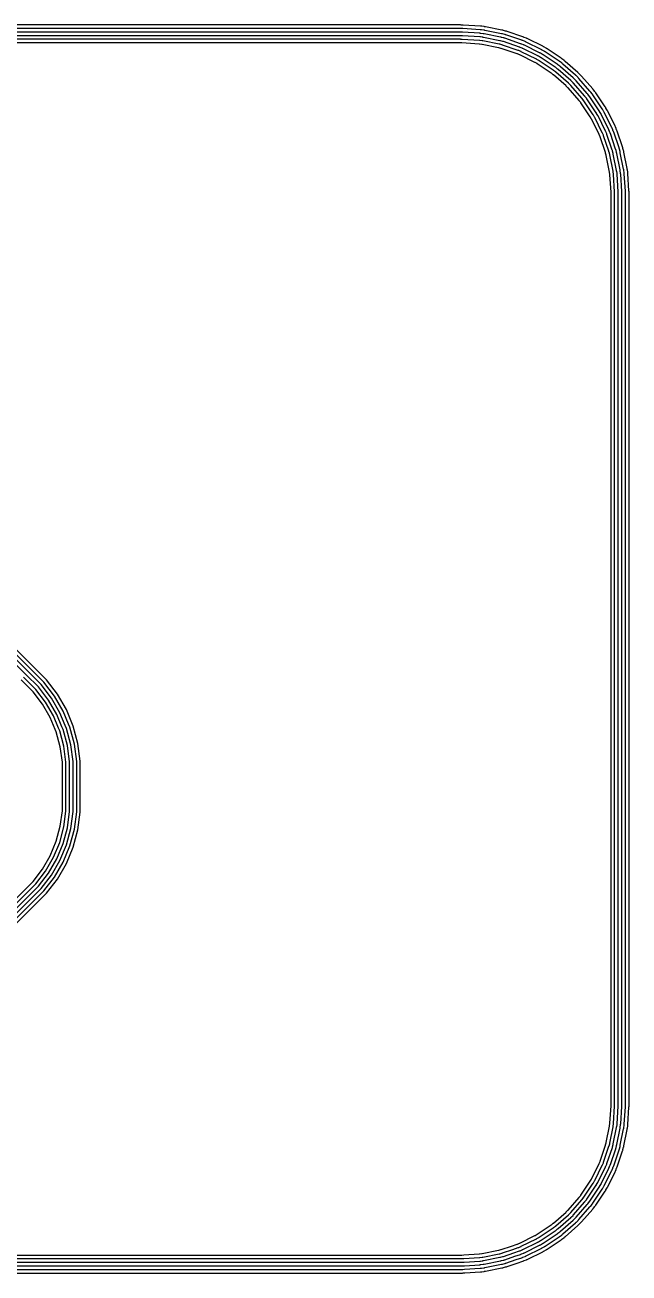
# Model space of a CAD drawing. Header units: metres. Extents: x 122 to 147, y -57.5 to -40.2.
# Drawn here: x 138.63 to 147.04, y -57.54 to -40.16 of the extents above; entities that cross this region are included whole.
import ezdxf

# ---------------------------------------------------------------- set-up
doc = ezdxf.new("R2010")
doc.units = ezdxf.units.M

msp = doc.modelspace()

# ---------------------------------------------------------------- linework, layer by layer
for points in [[(124.392, -57.543), (144.696, -57.543), (144.706, -57.543), (144.722, -57.543), (144.732, -57.542), (144.757, -57.541), (144.973, -57.526), (144.98, -57.526), (144.987, -57.525), (144.993, -57.525), (145.025, -57.52), (145.032, -57.519), (145.038, -57.518), (145.045, -57.517), (145.274, -57.471), (145.281, -57.47), (145.287, -57.469), (145.293, -57.467), (145.325, -57.458), (145.331, -57.457), (145.337, -57.455), (145.344, -57.453), (145.487, -57.404), (145.565, -57.378), (145.572, -57.375), (145.578, -57.373), (145.584, -57.371), (145.614, -57.358), (145.62, -57.356), (145.626, -57.353), (145.632, -57.35), (145.842, -57.246), (145.848, -57.244), (145.853, -57.24), (145.859, -57.237), (145.887, -57.221), (145.893, -57.218), (145.898, -57.214), (145.904, -57.211), (146.099, -57.08), (146.104, -57.077), (146.109, -57.073), (146.115, -57.069), (146.14, -57.049), (146.146, -57.045), (146.151, -57.041), (146.156, -57.037), (146.332, -56.882), (146.337, -56.878), (146.341, -56.874), (146.346, -56.869), (146.369, -56.846), (146.374, -56.841), (146.378, -56.837), (146.382, -56.832), (146.537, -56.656), (146.541, -56.651), (146.545, -56.646), (146.549, -56.64), (146.569, -56.615), (146.573, -56.609), (146.577, -56.604), (146.58, -56.599), (146.711, -56.404), (146.714, -56.398), (146.718, -56.393), (146.721, -56.387), (146.737, -56.359), (146.74, -56.353), (146.744, -56.348), (146.746, -56.342), (146.85, -56.132), (146.853, -56.126), (146.856, -56.12), (146.858, -56.114), (146.871, -56.084), (146.873, -56.078), (146.875, -56.072), (146.878, -56.065), (146.953, -55.844), (146.955, -55.837), (146.957, -55.831), (146.958, -55.825), (146.967, -55.793), (146.969, -55.787), (146.97, -55.781), (146.971, -55.774), (147.017, -55.545), (147.018, -55.538), (147.019, -55.532), (147.02, -55.525), (147.025, -55.493), (147.025, -55.487), (147.026, -55.48), (147.026, -55.473), (147.042, -55.232), (147.043, -55.222), (147.043, -55.206), (147.043, -55.196), (147.043, -42.512), (147.043, -42.502), (147.043, -42.486), (147.042, -42.476), (147.026, -42.234), (147.026, -42.228), (147.025, -42.221), (147.025, -42.215), (147.02, -42.183), (147.019, -42.176), (147.018, -42.17), (147.017, -42.163), (146.971, -41.934), (146.97, -41.927), (146.969, -41.921), (146.967, -41.914), (146.958, -41.883), (146.957, -41.877), (146.955, -41.87), (146.953, -41.864), (146.951, -41.86), (146.878, -41.642), (146.875, -41.636), (146.873, -41.63), (146.871, -41.624), (146.858, -41.594), (146.856, -41.588), (146.853, -41.582), (146.85, -41.576), (146.746, -41.366), (146.744, -41.36), (146.74, -41.355), (146.737, -41.349), (146.721, -41.321), (146.718, -41.315), (146.714, -41.309), (146.711, -41.304), (146.58, -41.109), (146.577, -41.104), (146.573, -41.099), (146.569, -41.093), (146.549, -41.067), (146.545, -41.062), (146.541, -41.057), (146.537, -41.052), (146.382, -40.876), (146.378, -40.871), (146.374, -40.867), (146.369, -40.862), (146.346, -40.839), (146.341, -40.834), (146.337, -40.83), (146.332, -40.825), (146.156, -40.671), (146.151, -40.667), (146.146, -40.663), (146.14, -40.659), (146.115, -40.639), (146.109, -40.635), (146.104, -40.631), (146.099, -40.627), (145.904, -40.497), (145.898, -40.494), (145.893, -40.49), (145.887, -40.487), (145.859, -40.471), (145.853, -40.467), (145.848, -40.464), (145.842, -40.461), (145.632, -40.358), (145.626, -40.355), (145.62, -40.352), (145.614, -40.35), (145.584, -40.337), (145.578, -40.335), (145.572, -40.333), (145.565, -40.33), (145.344, -40.255), (145.337, -40.253), (145.331, -40.251), (145.325, -40.249), (145.293, -40.241), (145.287, -40.239), (145.281, -40.238), (145.274, -40.237), (145.045, -40.191), (145.038, -40.19), (145.032, -40.189), (145.025, -40.188), (144.993, -40.183), (144.987, -40.183), (144.98, -40.182), (144.973, -40.181), (144.732, -40.166), (144.722, -40.165), (144.706, -40.165), (144.696, -40.164), (124.392, -40.164)], [(124.392, -57.493), (144.696, -57.493), (144.704, -57.493), (144.72, -57.493), (144.728, -57.492), (144.754, -57.491), (144.97, -57.477), (144.976, -57.476), (144.981, -57.476), (144.987, -57.475), (145.019, -57.471), (145.024, -57.47), (145.03, -57.469), (145.035, -57.468), (145.265, -57.422), (145.27, -57.421), (145.275, -57.42), (145.281, -57.419), (145.312, -57.41), (145.317, -57.409), (145.322, -57.407), (145.328, -57.405), (145.471, -57.357), (145.549, -57.33), (145.554, -57.328), (145.56, -57.326), (145.565, -57.324), (145.595, -57.312), (145.6, -57.31), (145.605, -57.308), (145.61, -57.305), (145.82, -57.202), (145.824, -57.199), (145.829, -57.197), (145.834, -57.194), (145.862, -57.178), (145.867, -57.175), (145.872, -57.172), (145.876, -57.169), (146.071, -57.039), (146.075, -57.036), (146.08, -57.033), (146.084, -57.029), (146.11, -57.01), (146.114, -57.006), (146.118, -57.003), (146.123, -56.999), (146.299, -56.845), (146.303, -56.841), (146.307, -56.837), (146.311, -56.834), (146.334, -56.811), (146.337, -56.807), (146.341, -56.803), (146.345, -56.799), (146.499, -56.623), (146.503, -56.618), (146.506, -56.614), (146.51, -56.61), (146.529, -56.584), (146.533, -56.58), (146.536, -56.575), (146.539, -56.571), (146.669, -56.376), (146.672, -56.372), (146.675, -56.367), (146.678, -56.362), (146.694, -56.334), (146.697, -56.329), (146.699, -56.324), (146.702, -56.32), (146.805, -56.11), (146.808, -56.105), (146.81, -56.1), (146.812, -56.095), (146.824, -56.065), (146.826, -56.06), (146.828, -56.054), (146.83, -56.049), (146.905, -55.828), (146.907, -55.822), (146.909, -55.817), (146.91, -55.812), (146.919, -55.781), (146.92, -55.775), (146.921, -55.77), (146.922, -55.765), (146.968, -55.535), (146.969, -55.53), (146.97, -55.524), (146.971, -55.519), (146.975, -55.487), (146.976, -55.481), (146.976, -55.476), (146.977, -55.47), (146.992, -55.228), (146.993, -55.22), (146.993, -55.204), (146.993, -55.196), (146.993, -42.512), (146.993, -42.504), (146.993, -42.488), (146.992, -42.479), (146.977, -42.238), (146.976, -42.232), (146.976, -42.227), (146.975, -42.221), (146.971, -42.189), (146.97, -42.184), (146.969, -42.178), (146.968, -42.173), (146.922, -41.943), (146.921, -41.938), (146.92, -41.933), (146.919, -41.927), (146.91, -41.896), (146.909, -41.891), (146.907, -41.885), (146.905, -41.88), (146.904, -41.876), (146.83, -41.659), (146.828, -41.653), (146.826, -41.648), (146.824, -41.643), (146.812, -41.613), (146.81, -41.608), (146.808, -41.603), (146.805, -41.598), (146.702, -41.388), (146.699, -41.383), (146.697, -41.379), (146.694, -41.374), (146.678, -41.346), (146.675, -41.341), (146.672, -41.336), (146.669, -41.332), (146.539, -41.137), (146.536, -41.133), (146.533, -41.128), (146.529, -41.124), (146.51, -41.098), (146.506, -41.094), (146.503, -41.089), (146.499, -41.085), (146.345, -40.909), (146.341, -40.905), (146.337, -40.901), (146.334, -40.897), (146.311, -40.874), (146.307, -40.87), (146.303, -40.867), (146.299, -40.863), (146.123, -40.709), (146.118, -40.705), (146.114, -40.702), (146.11, -40.698), (146.084, -40.679), (146.08, -40.675), (146.075, -40.672), (146.071, -40.669), (145.876, -40.539), (145.872, -40.536), (145.867, -40.533), (145.862, -40.53), (145.834, -40.514), (145.829, -40.511), (145.825, -40.509), (145.82, -40.506), (145.61, -40.403), (145.605, -40.4), (145.6, -40.398), (145.595, -40.396), (145.565, -40.383), (145.56, -40.381), (145.554, -40.38), (145.549, -40.378), (145.328, -40.302), (145.322, -40.301), (145.317, -40.299), (145.312, -40.298), (145.281, -40.289), (145.275, -40.288), (145.27, -40.287), (145.265, -40.286), (145.035, -40.24), (145.03, -40.239), (145.024, -40.238), (145.019, -40.237), (144.987, -40.233), (144.981, -40.232), (144.976, -40.232), (144.97, -40.231), (144.728, -40.216), (144.72, -40.215), (144.704, -40.215), (144.696, -40.214), (124.392, -40.214)], [(124.392, -57.443), (144.696, -57.443), (144.702, -57.443), (144.719, -57.443), (144.725, -57.442), (144.751, -57.441), (144.967, -57.427), (144.971, -57.426), (144.976, -57.426), (144.98, -57.425), (145.012, -57.421), (145.017, -57.42), (145.021, -57.42), (145.025, -57.419), (145.255, -57.373), (145.259, -57.372), (145.263, -57.371), (145.268, -57.37), (145.299, -57.362), (145.303, -57.361), (145.307, -57.359), (145.312, -57.358), (145.455, -57.309), (145.533, -57.283), (145.537, -57.281), (145.541, -57.28), (145.546, -57.278), (145.576, -57.266), (145.58, -57.264), (145.584, -57.262), (145.588, -57.26), (145.798, -57.157), (145.801, -57.155), (145.805, -57.153), (145.809, -57.151), (145.837, -57.134), (145.841, -57.132), (145.845, -57.13), (145.848, -57.127), (146.043, -56.997), (146.047, -56.995), (146.05, -56.992), (146.054, -56.99), (146.08, -56.97), (146.083, -56.967), (146.086, -56.964), (146.09, -56.962), (146.266, -56.807), (146.269, -56.804), (146.272, -56.801), (146.275, -56.798), (146.298, -56.775), (146.301, -56.772), (146.304, -56.769), (146.307, -56.766), (146.462, -56.59), (146.464, -56.586), (146.467, -56.583), (146.47, -56.58), (146.49, -56.554), (146.492, -56.55), (146.495, -56.547), (146.497, -56.543), (146.627, -56.348), (146.63, -56.345), (146.632, -56.341), (146.634, -56.337), (146.651, -56.309), (146.653, -56.305), (146.655, -56.301), (146.657, -56.298), (146.76, -56.088), (146.762, -56.084), (146.764, -56.08), (146.766, -56.076), (146.778, -56.046), (146.78, -56.041), (146.781, -56.037), (146.783, -56.033), (146.858, -55.812), (146.859, -55.807), (146.861, -55.803), (146.862, -55.799), (146.87, -55.768), (146.871, -55.763), (146.872, -55.759), (146.873, -55.755), (146.919, -55.525), (146.92, -55.521), (146.92, -55.517), (146.921, -55.512), (146.925, -55.48), (146.926, -55.476), (146.926, -55.471), (146.927, -55.467), (146.942, -55.225), (146.943, -55.219), (146.943, -55.202), (146.943, -55.196), (146.943, -42.512), (146.943, -42.506), (146.943, -42.489), (146.942, -42.483), (146.927, -42.241), (146.926, -42.237), (146.926, -42.232), (146.925, -42.228), (146.921, -42.196), (146.92, -42.191), (146.92, -42.187), (146.919, -42.183), (146.873, -41.953), (146.872, -41.949), (146.871, -41.945), (146.87, -41.94), (146.862, -41.909), (146.861, -41.905), (146.859, -41.9), (146.858, -41.896), (146.857, -41.892), (146.783, -41.675), (146.781, -41.671), (146.78, -41.666), (146.778, -41.662), (146.766, -41.632), (146.764, -41.628), (146.762, -41.624), (146.76, -41.62), (146.657, -41.41), (146.655, -41.406), (146.653, -41.403), (146.651, -41.399), (146.634, -41.371), (146.632, -41.367), (146.63, -41.363), (146.627, -41.36), (146.497, -41.165), (146.495, -41.161), (146.492, -41.158), (146.49, -41.154), (146.47, -41.128), (146.467, -41.125), (146.464, -41.122), (146.462, -41.118), (146.307, -40.942), (146.304, -40.939), (146.301, -40.936), (146.298, -40.933), (146.275, -40.91), (146.272, -40.907), (146.269, -40.904), (146.266, -40.901), (146.09, -40.746), (146.086, -40.743), (146.083, -40.741), (146.08, -40.738), (146.054, -40.718), (146.05, -40.716), (146.047, -40.713), (146.043, -40.711), (145.848, -40.58), (145.845, -40.578), (145.841, -40.576), (145.837, -40.574), (145.809, -40.557), (145.805, -40.555), (145.801, -40.553), (145.798, -40.551), (145.588, -40.448), (145.584, -40.446), (145.58, -40.444), (145.576, -40.442), (145.546, -40.43), (145.541, -40.428), (145.537, -40.427), (145.533, -40.425), (145.312, -40.35), (145.307, -40.348), (145.303, -40.347), (145.299, -40.346), (145.268, -40.338), (145.263, -40.336), (145.259, -40.336), (145.255, -40.335), (145.025, -40.289), (145.021, -40.288), (145.017, -40.287), (145.012, -40.287), (144.98, -40.283), (144.976, -40.282), (144.971, -40.282), (144.967, -40.281), (144.725, -40.265), (144.719, -40.265), (144.702, -40.265), (144.696, -40.264), (124.392, -40.264)], [(124.392, -57.393), (144.696, -57.393), (144.701, -57.393), (144.717, -57.393), (144.722, -57.393), (144.748, -57.391), (144.964, -57.377), (144.967, -57.376), (144.97, -57.376), (144.973, -57.376), (145.006, -57.372), (145.009, -57.371), (145.012, -57.371), (145.015, -57.37), (145.245, -57.324), (145.248, -57.324), (145.251, -57.323), (145.255, -57.322), (145.286, -57.314), (145.289, -57.313), (145.292, -57.312), (145.295, -57.311), (145.439, -57.262), (145.517, -57.235), (145.52, -57.234), (145.523, -57.233), (145.526, -57.232), (145.556, -57.22), (145.559, -57.218), (145.562, -57.217), (145.565, -57.216), (145.775, -57.112), (145.778, -57.11), (145.781, -57.109), (145.784, -57.107), (145.812, -57.091), (145.815, -57.089), (145.818, -57.088), (145.821, -57.086), (146.015, -56.956), (146.018, -56.954), (146.021, -56.952), (146.023, -56.95), (146.049, -56.93), (146.052, -56.928), (146.054, -56.926), (146.057, -56.924), (146.233, -56.77), (146.235, -56.767), (146.238, -56.765), (146.24, -56.763), (146.263, -56.74), (146.265, -56.738), (146.267, -56.735), (146.27, -56.733), (146.424, -56.557), (146.426, -56.554), (146.428, -56.552), (146.43, -56.549), (146.45, -56.523), (146.452, -56.521), (146.454, -56.518), (146.456, -56.515), (146.586, -56.321), (146.588, -56.318), (146.589, -56.315), (146.591, -56.312), (146.607, -56.284), (146.609, -56.281), (146.61, -56.278), (146.612, -56.275), (146.716, -56.065), (146.717, -56.062), (146.718, -56.059), (146.72, -56.056), (146.732, -56.026), (146.733, -56.023), (146.734, -56.02), (146.735, -56.017), (146.811, -55.795), (146.812, -55.792), (146.813, -55.789), (146.814, -55.786), (146.822, -55.755), (146.823, -55.751), (146.824, -55.748), (146.824, -55.745), (146.87, -55.515), (146.871, -55.512), (146.871, -55.509), (146.872, -55.506), (146.876, -55.473), (146.876, -55.47), (146.876, -55.467), (146.877, -55.464), (146.893, -55.222), (146.893, -55.217), (146.893, -55.201), (146.893, -55.196), (146.893, -42.512), (146.893, -42.507), (146.893, -42.491), (146.893, -42.486), (146.877, -42.244), (146.876, -42.241), (146.876, -42.238), (146.876, -42.234), (146.872, -42.202), (146.871, -42.199), (146.871, -42.196), (146.87, -42.192), (146.824, -41.963), (146.824, -41.96), (146.823, -41.956), (146.822, -41.953), (146.814, -41.922), (146.813, -41.919), (146.812, -41.916), (146.811, -41.912), (146.809, -41.908), (146.735, -41.691), (146.734, -41.688), (146.733, -41.685), (146.732, -41.682), (146.72, -41.651), (146.718, -41.648), (146.717, -41.645), (146.716, -41.642), (146.612, -41.432), (146.61, -41.43), (146.609, -41.427), (146.607, -41.424), (146.591, -41.396), (146.589, -41.393), (146.588, -41.39), (146.586, -41.387), (146.456, -41.193), (146.454, -41.19), (146.452, -41.187), (146.45, -41.185), (146.43, -41.159), (146.428, -41.156), (146.426, -41.154), (146.424, -41.151), (146.27, -40.975), (146.267, -40.973), (146.265, -40.97), (146.263, -40.968), (146.24, -40.945), (146.238, -40.943), (146.235, -40.94), (146.233, -40.938), (146.057, -40.784), (146.054, -40.782), (146.052, -40.78), (146.049, -40.778), (146.023, -40.758), (146.021, -40.756), (146.018, -40.754), (146.015, -40.752), (145.821, -40.622), (145.818, -40.62), (145.815, -40.619), (145.812, -40.617), (145.784, -40.601), (145.781, -40.599), (145.778, -40.597), (145.775, -40.596), (145.565, -40.492), (145.562, -40.491), (145.559, -40.49), (145.556, -40.488), (145.526, -40.476), (145.523, -40.475), (145.52, -40.474), (145.517, -40.472), (145.295, -40.397), (145.292, -40.396), (145.289, -40.395), (145.286, -40.394), (145.255, -40.386), (145.251, -40.385), (145.248, -40.384), (145.245, -40.384), (145.015, -40.338), (145.012, -40.337), (145.009, -40.337), (145.006, -40.336), (144.973, -40.332), (144.97, -40.332), (144.967, -40.331), (144.964, -40.331), (144.722, -40.315), (144.717, -40.315), (144.701, -40.315), (144.696, -40.314), (124.392, -40.314)], [(124.392, -57.343), (144.696, -57.343), (144.699, -57.343), (144.715, -57.343), (144.719, -57.343), (144.744, -57.341), (144.96, -57.327), (144.963, -57.327), (144.965, -57.326), (144.967, -57.326), (144.999, -57.322), (145.001, -57.322), (145.004, -57.321), (145.006, -57.321), (145.235, -57.275), (145.237, -57.275), (145.24, -57.274), (145.242, -57.274), (145.273, -57.265), (145.275, -57.265), (145.277, -57.264), (145.279, -57.263), (145.423, -57.215), (145.501, -57.188), (145.503, -57.187), (145.505, -57.187), (145.507, -57.186), (145.537, -57.173), (145.539, -57.173), (145.541, -57.172), (145.543, -57.171), (145.753, -57.067), (145.755, -57.066), (145.757, -57.065), (145.759, -57.064), (145.787, -57.048), (145.789, -57.047), (145.791, -57.045), (145.793, -57.044), (145.988, -56.914), (145.989, -56.913), (145.991, -56.912), (145.993, -56.91), (146.019, -56.891), (146.02, -56.889), (146.022, -56.888), (146.024, -56.886), (146.2, -56.732), (146.201, -56.731), (146.203, -56.729), (146.205, -56.728), (146.228, -56.705), (146.229, -56.703), (146.231, -56.701), (146.232, -56.7), (146.386, -56.524), (146.388, -56.522), (146.389, -56.52), (146.391, -56.519), (146.41, -56.493), (146.412, -56.491), (146.413, -56.489), (146.414, -56.488), (146.544, -56.293), (146.545, -56.291), (146.547, -56.289), (146.548, -56.287), (146.564, -56.259), (146.565, -56.257), (146.566, -56.255), (146.567, -56.253), (146.671, -56.043), (146.672, -56.041), (146.673, -56.039), (146.673, -56.037), (146.686, -56.007), (146.687, -56.005), (146.687, -56.003), (146.688, -56.001), (146.763, -55.779), (146.764, -55.777), (146.765, -55.775), (146.765, -55.773), (146.774, -55.742), (146.774, -55.74), (146.775, -55.737), (146.775, -55.735), (146.821, -55.506), (146.821, -55.504), (146.822, -55.501), (146.822, -55.499), (146.826, -55.467), (146.826, -55.465), (146.827, -55.463), (146.827, -55.46), (146.843, -55.219), (146.843, -55.215), (146.843, -55.199), (146.843, -55.196), (146.843, -42.512), (146.843, -42.509), (146.843, -42.493), (146.843, -42.489), (146.827, -42.247), (146.827, -42.245), (146.826, -42.243), (146.826, -42.241), (146.822, -42.209), (146.822, -42.207), (146.821, -42.204), (146.821, -42.202), (146.775, -41.973), (146.775, -41.97), (146.774, -41.968), (146.774, -41.966), (146.765, -41.935), (146.765, -41.933), (146.764, -41.931), (146.763, -41.928), (146.762, -41.924), (146.688, -41.707), (146.687, -41.705), (146.687, -41.703), (146.686, -41.701), (146.673, -41.671), (146.673, -41.669), (146.672, -41.667), (146.671, -41.665), (146.567, -41.455), (146.566, -41.453), (146.565, -41.451), (146.564, -41.449), (146.548, -41.421), (146.547, -41.419), (146.545, -41.417), (146.544, -41.415), (146.414, -41.22), (146.413, -41.219), (146.412, -41.217), (146.41, -41.215), (146.391, -41.189), (146.389, -41.188), (146.388, -41.186), (146.386, -41.184), (146.232, -41.008), (146.231, -41.007), (146.229, -41.005), (146.228, -41.003), (146.205, -40.98), (146.203, -40.979), (146.201, -40.977), (146.2, -40.976), (146.024, -40.821), (146.022, -40.82), (146.02, -40.819), (146.019, -40.817), (145.993, -40.798), (145.991, -40.796), (145.989, -40.795), (145.988, -40.794), (145.793, -40.664), (145.791, -40.662), (145.789, -40.661), (145.787, -40.66), (145.759, -40.644), (145.757, -40.643), (145.755, -40.642), (145.753, -40.641), (145.543, -40.537), (145.541, -40.536), (145.539, -40.535), (145.537, -40.535), (145.507, -40.522), (145.505, -40.521), (145.503, -40.52), (145.501, -40.52), (145.279, -40.444), (145.277, -40.444), (145.275, -40.443), (145.273, -40.443), (145.242, -40.434), (145.24, -40.434), (145.237, -40.433), (145.235, -40.433), (145.006, -40.387), (145.004, -40.387), (145.001, -40.386), (144.999, -40.386), (144.967, -40.382), (144.965, -40.381), (144.963, -40.381), (144.96, -40.381), (144.719, -40.365), (144.715, -40.365), (144.699, -40.365), (144.696, -40.364), (124.392, -40.364)], [(124.392, -57.293), (144.696, -57.293), (144.697, -57.293), (144.714, -57.293), (144.715, -57.293), (144.741, -57.291), (144.957, -57.277), (144.958, -57.277), (144.959, -57.277), (144.96, -57.277), (144.993, -57.272), (144.994, -57.272), (144.995, -57.272), (144.996, -57.272), (145.226, -57.226), (145.227, -57.226), (145.228, -57.226), (145.229, -57.225), (145.26, -57.217), (145.261, -57.217), (145.262, -57.216), (145.263, -57.216), (145.407, -57.167), (145.485, -57.141), (145.486, -57.14), (145.487, -57.14), (145.488, -57.14), (145.518, -57.127), (145.519, -57.127), (145.52, -57.126), (145.521, -57.126), (145.731, -57.022), (145.732, -57.022), (145.733, -57.021), (145.734, -57.021), (145.762, -57.004), (145.763, -57.004), (145.764, -57.003), (145.765, -57.003), (145.96, -56.873), (145.961, -56.872), (145.962, -56.871), (145.962, -56.871), (145.988, -56.851), (145.989, -56.85), (145.99, -56.85), (145.991, -56.849), (146.167, -56.694), (146.168, -56.694), (146.168, -56.693), (146.169, -56.692), (146.192, -56.669), (146.193, -56.668), (146.194, -56.668), (146.194, -56.667), (146.349, -56.491), (146.35, -56.49), (146.35, -56.489), (146.351, -56.488), (146.371, -56.462), (146.371, -56.462), (146.372, -56.461), (146.373, -56.46), (146.503, -56.265), (146.503, -56.264), (146.504, -56.263), (146.504, -56.262), (146.521, -56.234), (146.521, -56.233), (146.522, -56.232), (146.522, -56.231), (146.626, -56.021), (146.626, -56.02), (146.627, -56.019), (146.627, -56.018), (146.64, -55.988), (146.64, -55.987), (146.64, -55.986), (146.641, -55.985), (146.716, -55.763), (146.716, -55.762), (146.717, -55.761), (146.717, -55.76), (146.725, -55.729), (146.726, -55.728), (146.726, -55.727), (146.726, -55.726), (146.772, -55.496), (146.772, -55.495), (146.772, -55.494), (146.772, -55.493), (146.777, -55.46), (146.777, -55.459), (146.777, -55.458), (146.777, -55.457), (146.793, -55.215), (146.793, -55.214), (146.793, -55.197), (146.793, -55.196), (146.793, -42.512), (146.793, -42.51), (146.793, -42.494), (146.793, -42.493), (146.777, -42.251), (146.777, -42.25), (146.777, -42.249), (146.777, -42.247), (146.772, -42.215), (146.772, -42.214), (146.772, -42.213), (146.772, -42.212), (146.726, -41.982), (146.726, -41.981), (146.726, -41.98), (146.725, -41.979), (146.717, -41.948), (146.717, -41.947), (146.716, -41.946), (146.716, -41.945), (146.715, -41.94), (146.641, -41.723), (146.64, -41.722), (146.64, -41.721), (146.64, -41.72), (146.627, -41.69), (146.627, -41.689), (146.626, -41.688), (146.626, -41.687), (146.522, -41.477), (146.522, -41.476), (146.521, -41.475), (146.521, -41.474), (146.504, -41.446), (146.504, -41.445), (146.503, -41.444), (146.503, -41.443), (146.373, -41.248), (146.372, -41.247), (146.371, -41.246), (146.371, -41.246), (146.351, -41.22), (146.35, -41.219), (146.35, -41.218), (146.349, -41.217), (146.194, -41.041), (146.194, -41.04), (146.193, -41.039), (146.192, -41.039), (146.169, -41.016), (146.168, -41.015), (146.168, -41.014), (146.167, -41.013), (145.991, -40.859), (145.99, -40.858), (145.989, -40.858), (145.988, -40.857), (145.962, -40.837), (145.962, -40.837), (145.961, -40.836), (145.96, -40.835), (145.765, -40.705), (145.764, -40.705), (145.763, -40.704), (145.762, -40.703), (145.734, -40.687), (145.733, -40.687), (145.732, -40.686), (145.731, -40.686), (145.521, -40.582), (145.52, -40.582), (145.519, -40.581), (145.518, -40.581), (145.488, -40.568), (145.487, -40.568), (145.486, -40.567), (145.485, -40.567), (145.263, -40.492), (145.262, -40.492), (145.261, -40.491), (145.26, -40.491), (145.229, -40.482), (145.228, -40.482), (145.227, -40.482), (145.226, -40.482), (144.996, -40.436), (144.995, -40.436), (144.994, -40.436), (144.993, -40.436), (144.96, -40.431), (144.959, -40.431), (144.958, -40.431), (144.957, -40.431), (144.715, -40.415), (144.714, -40.415), (144.697, -40.414), (144.696, -40.414), (124.392, -40.414)], [(136.723, -54.394), (138.894, -52.223), (139.042, -52.03), (139.163, -51.82), (139.256, -51.596), (139.319, -51.362), (139.351, -51.121), (139.351, -50.419), (139.319, -50.178), (139.256, -49.944), (139.238, -49.9), (139.163, -49.72), (139.042, -49.51), (138.894, -49.317), (138.718, -49.141), (138.718, -49.141), (137.709, -48.132)], [(136.756, -54.432), (138.932, -52.256), (139.084, -52.058), (139.208, -51.842), (139.304, -51.612), (139.368, -51.372), (139.401, -51.125), (139.401, -50.415), (139.368, -50.168), (139.304, -49.928), (139.284, -49.88), (139.208, -49.698), (139.084, -49.482), (138.932, -49.284), (138.753, -49.106), (138.753, -49.106), (137.744, -48.097)], [(136.657, -54.319), (138.819, -52.157), (138.959, -51.975), (139.073, -51.776), (139.161, -51.564), (139.221, -51.342), (139.251, -51.115), (139.251, -50.425), (139.221, -50.198), (139.161, -49.976), (139.145, -49.938), (139.073, -49.764), (138.959, -49.565), (138.819, -49.383), (138.647, -49.212), (138.647, -49.212), (137.638, -48.203)], [(136.69, -54.357), (138.857, -52.19), (139, -52.002), (139.118, -51.798), (139.209, -51.58), (139.27, -51.352), (139.301, -51.118), (139.301, -50.422), (139.27, -50.188), (139.209, -49.96), (139.192, -49.919), (139.118, -49.742), (139, -49.538), (138.857, -49.35), (138.683, -49.176), (138.683, -49.176), (137.674, -48.167)], [(136.591, -54.244), (138.744, -52.091), (138.875, -51.919), (138.983, -51.732), (139.066, -51.532), (139.122, -51.323), (139.151, -51.108), (139.151, -50.432), (139.122, -50.217), (139.066, -50.008), (139.053, -49.976), (138.983, -49.808), (138.875, -49.621), (138.744, -49.449), (138.577, -49.283)], [(136.624, -54.281), (138.781, -52.124), (138.917, -51.947), (139.028, -51.754), (139.114, -51.548), (139.171, -51.332), (139.201, -51.111), (139.201, -50.429), (139.171, -50.208), (139.114, -49.992), (139.099, -49.957), (139.028, -49.786), (138.917, -49.593), (138.781, -49.416), (138.612, -49.247)]]:
    msp.add_lwpolyline(points)

doc.saveas('drawing.dxf')
